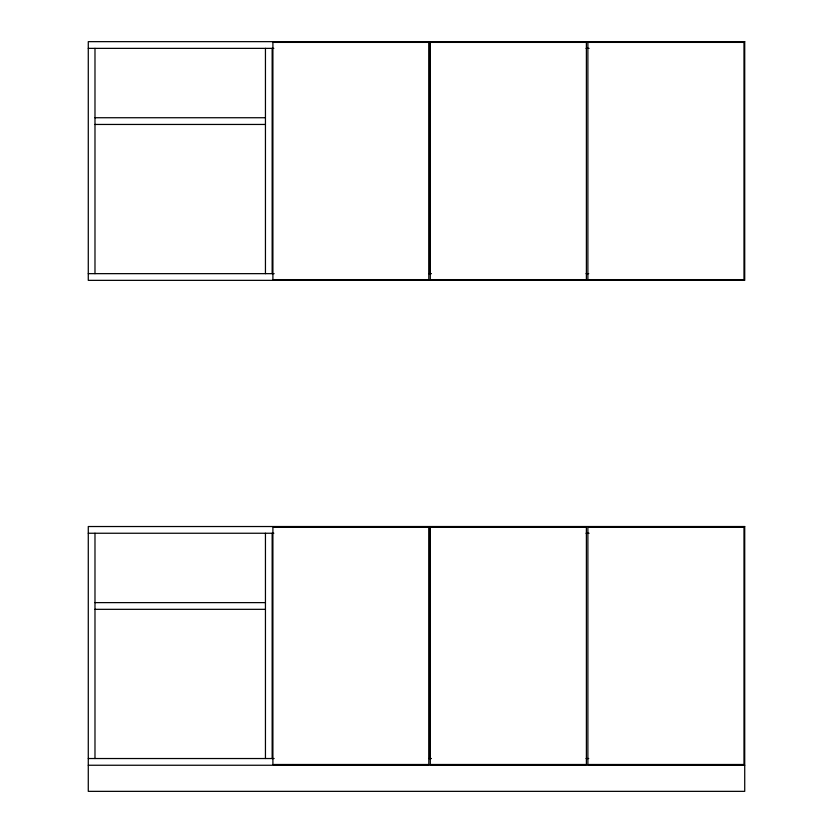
<?xml version="1.0" encoding="UTF-8"?>
<svg xmlns="http://www.w3.org/2000/svg" width="833" height="833" viewBox="0 0 833 833"><rect width="100%" height="100%" fill="white"/><g stroke="black" fill="none" stroke-linecap="round" stroke-linejoin="round"><path stroke-width="1.25" d="M88.277 48.366L273.838 48.366M586.026 48.366L589.087 48.366M94.983 117.734L265.446 117.734M94.983 124.45L265.446 124.45M88.277 273.651L274.161 273.651M428.849 273.651L431.452 273.651M586.026 273.651L588.733 273.651M88.277 533.245L273.838 533.245M586.026 533.245L589.087 533.245M94.983 602.623L265.446 602.623M94.983 609.329L265.446 609.329M88.277 758.53L274.161 758.53M428.849 758.53L431.452 758.53M586.026 758.53L588.733 758.53M88.277 765.246L744.723 765.246M429.557 41.65L429.557 273.651M429.557 526.529L429.557 758.53M272.152 48.366L272.152 273.651M272.152 533.245L272.152 758.53M265.446 48.366L265.446 273.651M265.446 533.245L265.446 758.53M94.983 48.366L94.983 273.651M94.983 533.245L94.983 758.53M744.723 41.65L88.277 41.65L88.277 280.357L744.723 280.357L744.723 41.65M428.808 42.4L272.901 42.4L272.901 279.617L428.808 279.617L428.808 42.4M586.39 42.4L430.297 42.4L430.297 279.617L586.39 279.617L586.39 42.4M743.984 42.4L587.89 42.4L587.89 279.617L743.984 279.617L743.984 42.4M744.723 526.529L88.277 526.529L88.277 791.35L744.723 791.35L744.723 526.529M428.808 527.279L272.901 527.279L272.901 764.496L428.808 764.496L428.808 527.279M586.39 527.279L430.297 527.279L430.297 764.496L586.39 764.496L586.39 527.279M743.984 527.279L587.89 527.279L587.89 764.496L743.984 764.496L743.984 527.279"/></g></svg>
